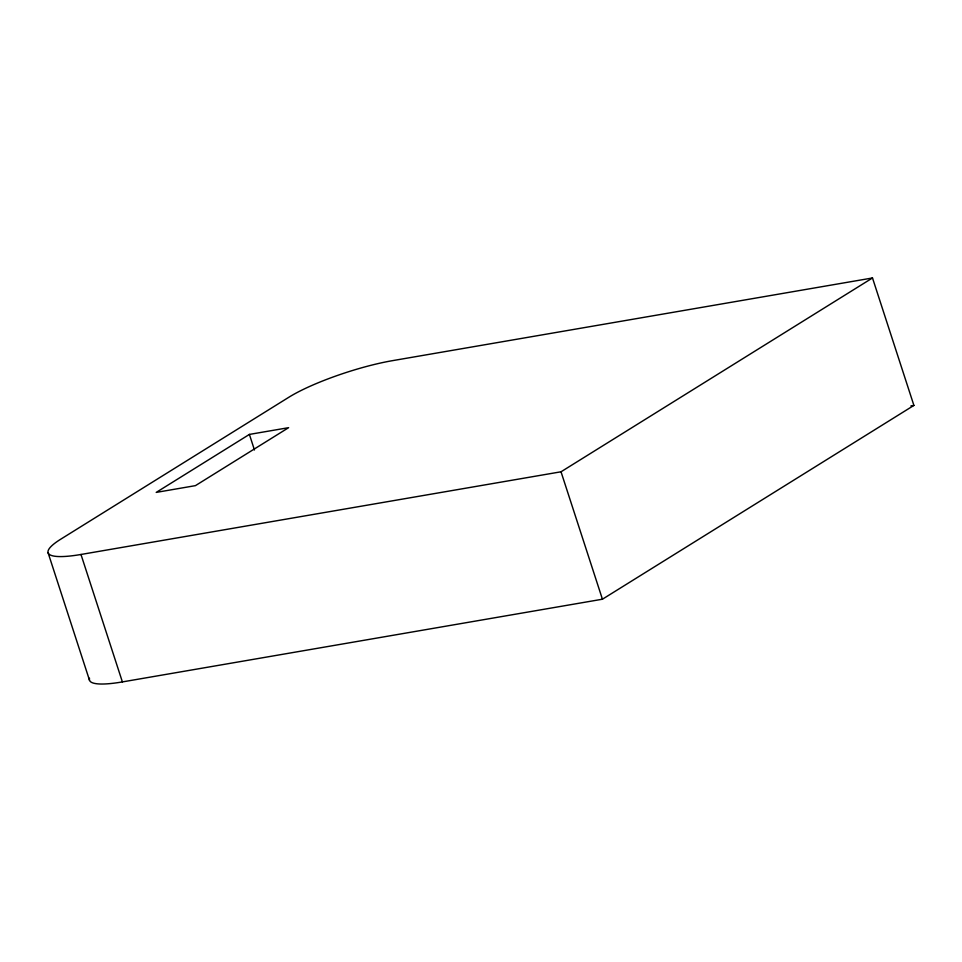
<?xml version="1.0" encoding="UTF-8"?>
<svg xmlns="http://www.w3.org/2000/svg" width="962" height="962" viewBox="0 0 962 962"><rect width="100%" height="100%" fill="white"/><g stroke="black" fill="none" stroke-linecap="round" stroke-linejoin="round"><path stroke-width="1.44" d="M249.398 434.415L156.217 492.4L195.43 485.642L288.624 427.669L249.398 434.415L254.461 450M872.498 277.97L392.448 360.666A78.331 14.815 -18 0 0 288.877 397.234L60.63 539.261A78.331 14.815 -18 0 0 80.976 554.473L561.026 471.789L872.498 277.97L913.9 405.411L602.428 599.218L122.39 681.914A78.331 14.815 -18 0 1 89.526 678.21M910.942 405.916L913.9 405.411M561.026 471.789L602.428 599.218M80.976 554.473L122.39 681.914M48.1 552.813L89.502 680.254"/></g></svg>
